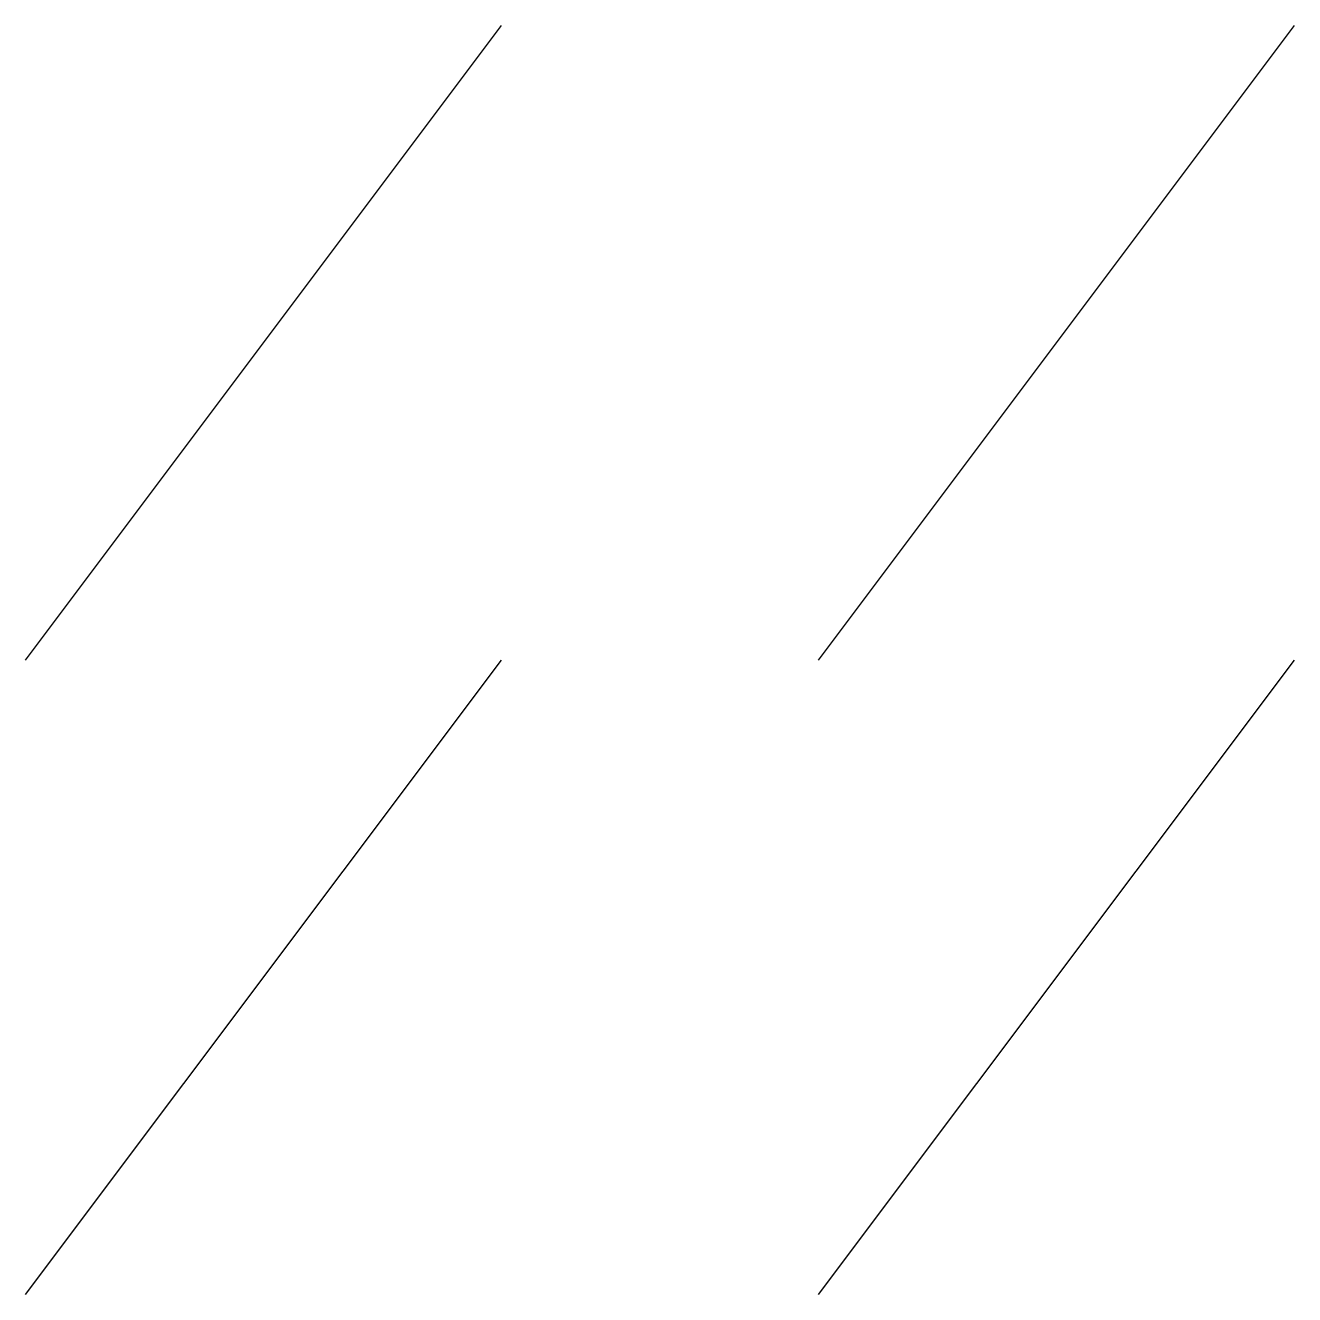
# Model space of a CAD drawing. Extents: x 11 to 19, y 22 to 30.
import ezdxf

# ---------------------------------------------------------------- set-up
doc = ezdxf.new("R2010")
doc.units = 0
doc.layers.get('0').update_dxf_attribs({"linetype": 'CONTINUOUS'})

# ---------------------------------------------------------------- blocks, each defined once
blk = doc.blocks.new('ARRAY_CELL')
blk.add_line((1, 2, 3), (4, 6, 9))

msp = doc.modelspace()

# ---------------------------------------------------------------- block references
at = {"row_count": 2, "column_count": 2, "row_spacing": 4, "column_spacing": 5}
msp.add_blockref('ARRAY_CELL', (10, 20, 30), dxfattribs=at)

doc.saveas('drawing.dxf')
